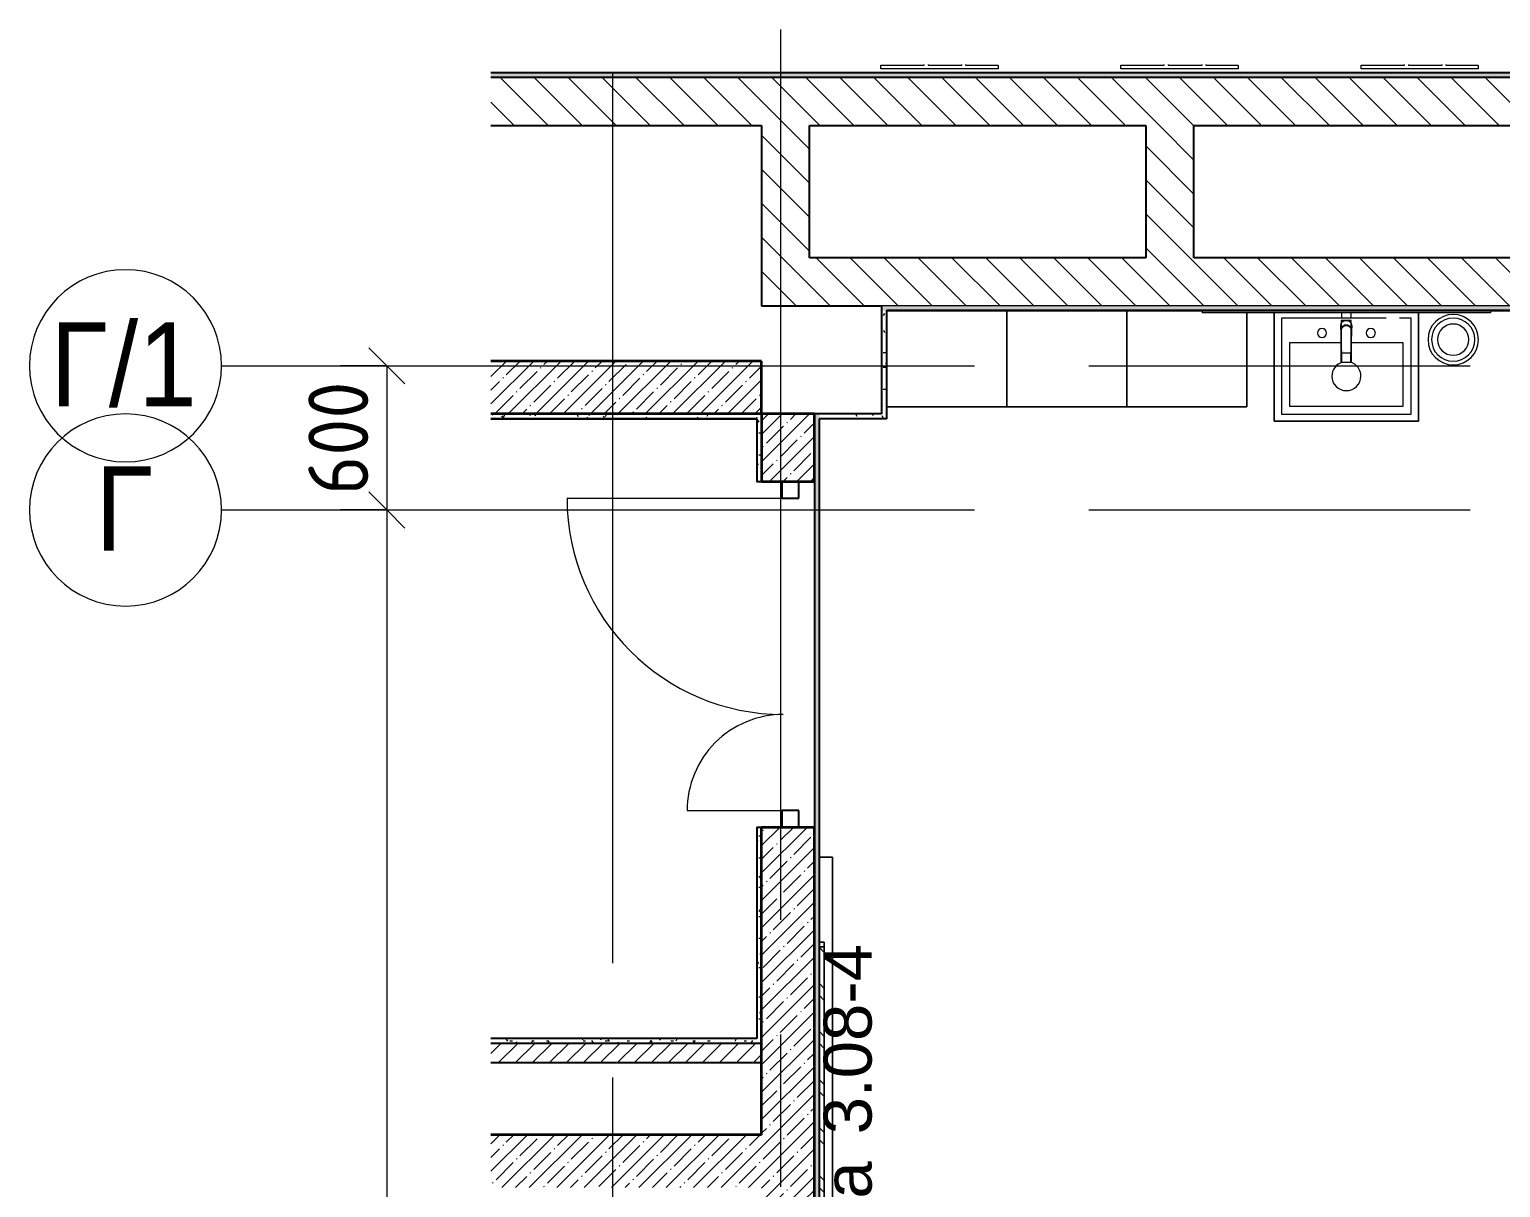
# Model space of a CAD drawing. Header units: millimetres. Extents: x 72431 to 128923, y -1987 to 12500.
# Drawn here: x 72431 to 78557, y 7680 to 12500 of the extents above; entities that cross this region are included whole.
import ezdxf

# ---------------------------------------------------------------- set-up
doc = ezdxf.new("R2010")
doc.units = ezdxf.units.MM
doc.linetypes.add('Осевая', pattern=[3175, 635, -476.25, 1587.5, -476.25])
for name, color, linetype, lineweight in [('0-1', 7, 'Continuous', 9), ('A-ANNO-DIMS', 7, 'Continuous', 9), ('A-ANNO-DIMS-100', 7, 'Continuous', 9), ('A-DOOR', 7, 'Continuous', 9), ('A-GLAZ-CWMG', 7, 'Continuous', 9), ('A-GLAZ-CWMG-1', 7, 'Continuous', 25), ('A-WALL', 7, 'Continuous', 9), ('G-ANNO-SYMB', 7, 'Continuous', 9), ('I-FURN', 7, 'Continuous', 9), ('I-WALL', 7, 'Continuous', 9), ('P-SANR-FIXT', 7, 'Continuous', 9), ('P-SANR-FIXT-1', 7, 'Continuous', 13), ('Оси', 7, 'Continuous', 9), ('Оси-1', 7, 'Continuous', 20), ('Оси-2', 7, 'Осевая', 9)]:
    doc.layers.add(name, color=color, linetype=linetype, lineweight=lineweight)
for name, color, linetype, lineweight, true_color in [('A-WALL-1', 7, 'Continuous', 35, 0x3c3c3c), ('A-WALL-3', 7, 'Continuous', 25, 0x3c3c3c), ('A-WALL-FNSH-2', 7, 'Continuous', 13, 0x3c3c3c), ('I-FURN-1', 7, 'Continuous', 9, 0xf0f0f0)]:
    doc.layers.add(name, color=color, linetype=linetype, lineweight=lineweight, true_color=true_color)
doc.styles.add('Arial', font='arial.ttf', dxfattribs={"width": 0.9, "height": 350})
doc.styles.add('Arial_1', font='arial.ttf', dxfattribs={"height": 200})
doc.styles.add('ISOCPEUR', font='isocpeur.ttf', dxfattribs={"width": 0.9, "height": 250})
doc.dimstyles.new('ISO-2_5_0_9К_БОЛЬШОЙ', dxfattribs={"dimscale": 304.8, "dimtxt": 248.995294, "dimasz": 0.492126, "dimexe": 0.393701, "dimexo": 0.984252, "dimgap": 0, "dimtad": 1, "dimdec": 0, "dimrnd": 10, "dimzin": 0, "dimdsep": 46, "dimtxsty": 'ISOCPEUR', "dimblk1": 'OBLIQUE', "dimblk2": 'OBLIQUE', "dimsah": 1, "dimcen": 0.09, "dimdle": 0.393701, "dimazin": 0, "dimtfac": 1, "dimtdec": 4, "dimtix": 1, "dimtmove": 0, "dimatfit": 3, "dimfxl": 1, "dimtvp": 1, "dimtolj": 1, "dimtzin": 0, "dimarcsym": 2})
pattern_1 = [(45, (0, 0), (-57.02463, 57.02463), []), (45, (57.025, 0), (-57.02463, 57.02463), [100.806, -20.161, 3.353, -16.808])]
pattern_2 = [(135, (0, 0), (-70.71068, -70.71068), [])]
pattern_3 = [(0, (0, 0), (121.92, 30.48), [10.058, -81.382, 10.058, -81.382, -487.68]), (0, (0, 0), (121.92, 30.48), [-182.88, 10.058, -172.822, 10.058, -81.382, -213.36]), (0, (0, 0), (121.92, 30.48), [-457.2, 10.058, -50.902, 10.058, -142.342]), (120, (45.72, 15.24), (-87.356454, 90.345817), [10.058, -81.382, 10.058, -81.382, -487.68]), (120, (45.72, 15.24), (-87.356454, 90.345817), [-182.88, 10.058, -172.822, 10.058, -81.382, -213.36]), (120, (45.72, 15.24), (-87.356454, 90.345817), [-457.2, 10.058, -50.902, 10.058, -142.342]), (240, (60.96, 76.2), (-34.563546, -120.825817), [10.058, -81.382, 10.058, -81.382, -487.68]), (240, (60.96, 76.2), (-34.563546, -120.825817), [-182.88, 10.058, -172.822, 10.058, -81.382, -213.36]), (240, (60.96, 76.2), (-34.563546, -120.825817), [-457.2, 10.058, -50.902, 10.058, -142.342])]

# ---------------------------------------------------------------- blocks, each defined once
blk = doc.blocks.new('Chair - Tablet Arm - Chair - Tablet Arm-V7-План разверток пом_3_08_ Этаж 3')
at = {"layer": 'I-FURN-1'}
for p, q in [((-416.6, -353.4), (-416.6, 134.5)), ((-416.6, 134.5), (-401.3, 134.5)), ((-401.3, 134.5), (-401.3, -45.4)), ((-401.3, -45.4), (-399.2, -45.4)), ((-401.3, -62.4), (-401.3, -203.3)), ((-399.2, -62.4), (-401.3, -62.4)), ((-401.3, -203.3), (-399.2, -203.3)), ((-401.3, -218.4), (-401.3, -353.4)), ((-399.2, -218.4), (-401.3, -218.4)), ((-401.3, -353.4), (-416.6, -353.4))]:
    blk.add_line(p, q, dxfattribs=at)
blk = doc.blocks.new('Зеркало обычное - Доска-32858920-План разверток пом_3_08_ Этаж 3')
at = {"layer": 'I-FURN'}
h = blk.add_hatch(dxfattribs=at)
h.set_pattern_fill('FP_7', color=256, style=0, pattern_type=2)
h.set_pattern_definition([(45, (50, 50), (-199.9995, 0), [141.421, -141.421]), (45, (100, 50), (-199.9995, 0), [70.711, -212.132]), (45, (50, 100), (-199.9995, 0), [70.711, -212.132])])
h.paths.add_polyline_path([(-2005, 40), (2005, 40), (2005, 60), (-2005, 60)])
at = {"layer": 'I-FURN-1'}
for p, q in [((2025, 60), (-2025, 60)), ((-2025, 60), (-2025, 40)), ((-2025, 40), (-2025, 60)), ((-2025, 60), (-2005, 60)), ((-2025, 40), (2025, 40)), ((-2005, 40), (-2025, 40)), ((2005, 60), (-2005, 60)), ((-2005, 60), (-2005, 40)), ((-2005, 40), (-2005, 60)), ((-2005, 60), (-1656.2, 60)), ((-2005, 60), (-1656.2, 60)), ((2005, 60), (-2005, 60)), ((-2005, 60), (-1656.2, 60)), ((-2005, 40), (-2005, 60)), ((-2005, 40), (-2005, 60)), ((-2005, 40), (2005, 40)), ((-1656.2, 40), (-2005, 40)), ((-1656.2, 40), (-2005, 40)), ((-2005, 40), (2005, 40)), ((-1656.2, 40), (-2005, 40)), ((-1656.2, 60), (2005, 60)), ((-1656.2, 60), (2005, 60)), ((-1656.2, 60), (2005, 60)), ((2005, 40), (-1656.2, 40)), ((2005, 40), (-1656.2, 40)), ((2005, 40), (-1656.2, 40)), ((2005, 40), (2005, 60)), ((2005, 60), (2005, 40)), ((2005, 60), (2025, 60)), ((2005, 60), (2005, 40)), ((2005, 40), (2005, 60)), ((2025, 40), (2005, 40)), ((2025, 40), (2025, 60)), ((2025, 60), (2025, 40))]:
    blk.add_line(p, q, dxfattribs=at)
blk = doc.blocks.new('сифон - Для раковины-30615598-План разверток пом_3_08_ Этаж 3')
at = {"layer": 'P-SANR-FIXT'}
for p, q in [((200, 40), (200, 20)), ((200, 20), (200, 10.4)), ((200, 10.4), (200, 0)), ((200, 0), (200, -40))]:
    blk.add_line(p, q, dxfattribs=at)
at = {"layer": 'P-SANR-FIXT-1'}
for p, q in [((191, 20), (168.5, 20)), ((168.5, -20), (191, -20))]:
    blk.add_line(p, q, dxfattribs=at)
blk = doc.blocks.new('смеситель для раковины - Default-30615600-План разверток пом_3_08_ Этаж 3')
at = {"layer": '0-1'}
for p, q in [((19.7, 151.6), (-19.8, 151.6)), ((-20.3, 110), (-20.4, 97.4)), ((19.8, 111.8), (-19.8, 111.8)), ((20.4, 97.4), (20.3, 110)), ((-22.8, 3), (-21.8, 15.6)), ((-20.7, 17.2), (-20.7, 16.7)), ((20.8, 16.7), (20.8, 17.2))]:
    blk.add_line(p, q, dxfattribs=at)
at = {"layer": '0-1', "flags": 128}
for points in [[(-19.8, 151.6), (-20, 151.6), (-20.2, 151.6), (-20.3, 151.5), (-20.4, 151.5), (-20.5, 151.4), (-20.6, 151.3), (-20.6, 151.2), (-20.7, 151.1), (-20.7, 151.1), (-20.7, 151), (-20.7, 151), (-20.8, 150.9), (-20.8, 150.6), (-20.8, 149.7), (-20.8, 148.7), (-20.8, 147.7), (-20.9, 146.7), (-20.9, 145.3), (-21.1, 93.2)], [(19.7, 151.6), (20, 151.6), (20.2, 151.6), (20.4, 151.5), (20.5, 151.4), (20.6, 151.3), (20.6, 151.3), (20.7, 151.2), (20.7, 151.1), (20.7, 151.1), (20.7, 151), (20.8, 151), (20.8, 150.9), (20.8, 150.6)], [(-21.8, 15.6), (-21.7, 19.7), (-21.6, 24.4), (-21.5, 30.8), (-21.4, 37.1), (-21.3, 49.4), (-21.2, 68.8), (-21.1, 88)], [(-18.9, 7.6), (-20, 10.3), (-20.8, 13.1), (-21.1, 18.6), (-21.1, 48.6), (-21.1, 93.2)], [(-19.8, 111.8), (-19.9, 111.8), (-20, 111.8), (-20.1, 111.8), (-20.1, 111.7), (-20.2, 111.7), (-20.3, 111.6), (-20.3, 111.5), (-20.3, 111.5), (-20.3, 111.4), (-20.3, 111.4), (-20.3, 111.4), (-20.3, 111.3), (-20.3, 111.2), (-20.3, 111), (-20.3, 110.8), (-20.3, 110.6), (-20.3, 110.3), (-20.3, 110)], [(12.1, -0.1), (14.4, 1.7), (18.1, 6.1), (20.4, 11.5), (21.2, 17.2), (21.2, 36.2), (21.1, 56), (21, 111.4)], [(19.8, 111.8), (19.9, 111.8), (20, 111.8), (20.1, 111.8), (20.2, 111.7), (20.2, 111.6), (20.3, 111.6), (20.3, 111.5), (20.3, 111.5), (20.3, 111.4), (20.3, 111.4), (20.3, 111.3), (20.3, 111.1), (20.3, 110.9), (20.3, 110.7), (20.3, 110.4), (20.3, 110)], [(21.8, 15.6), (22.1, 11.2), (22.8, 3)]]:
    blk.add_lwpolyline(points, dxfattribs=at)
at = {"layer": 'P-SANR-FIXT'}
for p, q in [((21, 151.6), (-21, 151.6)), ((-21, 151.6), (-21, -23)), ((-19.7, 144), (-19.8, 111.7)), ((19.8, 111.7), (19.7, 144)), ((21, -23), (21, 151.6)), ((-21, 19.9), (-20.8, 19.8)), ((-20.4, 22), (-20.8, 19.8)), ((19.4, 12.9), (20.4, 11.1)), ((20.8, 19.8), (20.4, 22)), ((21, 19.9), (20.8, 19.8)), ((20.9, 18.5), (20.8, 19.8)), ((20.9, 18.4), (21.1, 18.4)), ((22.5, 5), (22.9, 0.9)), ((-21, -23), (21, -23)), ((-0.6, -2.8), (0.6, -2.8))]:
    blk.add_line(p, q, dxfattribs=at)
at = {"layer": 'P-SANR-FIXT', "flags": 128}
for points in [[(-21.1, 16.9), (-21.1, 42.2), (-21, 67.6), (-20.8, 118.3), (-20.7, 143.7), (-20.7, 149.4), (-20.8, 150.2), (-20.9, 145.3), (-20.9, 138.9), (-21.1, 88.1)], [(-20.1, 88.1), (-20.1, 99.6), (-20, 111), (-20, 122.4), (-19.9, 133.8), (-19.9, 145.2)], [(19.9, 145.2), (19.9, 138.9), (19.9, 132.6), (20, 126.2), (20, 119.9), (20, 113.5), (20, 107.2), (20.1, 100.8), (20.1, 94.5), (20.1, 88.1)], [(21.1, 88.1), (20.9, 138.9), (20.9, 145.3), (20.8, 150.2), (20.7, 149.4), (20.7, 143.7), (20.8, 118.3), (21, 67.6), (21.1, 42.2), (21.1, 16.9)], [(-21.1, 18.6), (-21.1, 18.6), (-21.1, 18.6), (-21, 18.6), (-21, 18.6), (-21, 18.5), (-20.9, 18.5), (-20.9, 18.5)], [(-21.1, 18.4), (-21.1, 18), (-21.1, 17.6), (-21.1, 17.2), (-21.1, 16.8), (-21.1, 16.4)], [(-20.8, 19.8), (-20.9, 19.2), (-20.9, 18.5)], [(-15.9, 4.1), (-13.1, 1.6), (-9.8, -0.4), (-6.1, -1.8), (-2.1, -2.5), (2.1, -2.5), (6.1, -1.8), (9.8, -0.4), (11.1, 0.4)], [(11.5, 0.5), (13.1, 1.6), (15.9, 4.1)], [(21.1, 16.4), (21.1, 16.8), (21.1, 17.2), (21.1, 17.6), (21.1, 18), (21.1, 18.4)], [(22.9, 0.9), (22.7, 3.2), (22.5, 5.6), (22.3, 7.9), (22.1, 10.8), (21.8, 15.2)], [(0.6, -3.9), (0.3, -3.9), (0.1, -3.9), (-0.1, -3.9), (-0.3, -3.9), (-0.6, -3.9)]]:
    blk.add_lwpolyline(points, dxfattribs=at)
at = {"layer": 'P-SANR-FIXT'}
for centre, major_axis, ratio, start_param, end_param in [((-19.8, 109.7), (-0.5, 0.002), 0.095846, 0.017294, 1.571164), ((19.8, 109.7), (0.5, 0.002), 0.095848, 4.711795, 6.265892), ((0, 17.2), (20.8, 0), 0.98634, 3.038054, 3.141593), ((0, 17.2), (20.8, 0), 0.98634, 3.141593, 3.441377), ((0, 16.7), (20.8, 0), 0.98634, 3.141593, 3.372062), ((0, 16.7), (20.7, 0), 0.98634, 3.571127, 3.769911), ((0, 17.2), (20.8, 0), 0.98634, 3.613983, 5.358408), ((0, 16.7), (20.7, 0), 0.98634, 3.994763, 4.083653), ((0, 16.7), (20.8, 0), 0.98634, 5.376246, 5.846752), ((0, 17.2), (20.8, 0), 0.98634, 5.499139, 5.804813), ((0, 17.2), (-20.8, 0), 0.98634, 2.841808, 3.141593), ((0, 16.7), (20.8, 0), 0.98634, 6.052716, 6.283185), ((0, 17.2), (20.8, 0), 0.98634, 0, 0.103539), ((0, 16.7), (20.7, 0), 0.98634, 4.276566, 4.807479), ((0, 16.7), (20.8, 0), 0.98634, 4.9338, 5.10736)]:
    blk.add_ellipse(centre, major_axis=major_axis, ratio=ratio, start_param=start_param, end_param=end_param, dxfattribs=at)
for points, knots in [([(-19.9, 145.2), (-19.9, 146), (-19.9, 147.4), (-19.8, 149.3), (-19.8, 150.7), (-19.8, 151.5), (-19.8, 151.6), (-19.8, 151.6)], [0, 0, 0, 0, 0.1, 0.2, 0.3, 0.4, 0.4725859, 0.4725859, 0.4725859, 0.4725859]), ([(-19.8, 151.6), (-19.7, 151.6), (-19.7, 151.6), (-19.7, 151.2), (-19.7, 150), (-19.7, 148.3), (-19.7, 146.2), (-19.7, 144.8), (-19.7, 144)], [0.4728347, 0.4728347, 0.4728347, 0.4728347, 0.5, 0.6, 0.7, 0.8, 0.9, 1, 1, 1, 1]), ([(19.7, 144), (19.7, 144.8), (19.7, 146.2), (19.7, 148.3), (19.7, 150), (19.7, 151.2), (19.7, 151.6), (19.7, 151.6), (19.7, 151.6)], [0, 0, 0, 0, 0.1, 0.2, 0.3, 0.4, 0.5, 0.5274121, 0.5274121, 0.5274121, 0.5274121]), ([(19.7, 151.6), (19.8, 151.6), (19.8, 151.5), (19.8, 150.7), (19.8, 149.3), (19.9, 147.4), (19.9, 146), (19.9, 145.2)], [0.5275209, 0.5275209, 0.5275209, 0.5275209, 0.6, 0.7, 0.8, 0.9, 1, 1, 1, 1]), ([(-21.1, 88.1), (-21.1, 85.7), (-21.1, 82.2), (-21.1, 77.5), (-21.2, 73.9), (-21.2, 70.4), (-21.2, 66.8), (-21.2, 63.9), (-21.2, 61.5), (-21.2, 59.8), (-21.2, 58), (-21.2, 55.7), (-21.3, 52.8), (-21.3, 49.3), (-21.3, 46), (-21.3, 42.6), (-21.4, 39.4), (-21.4, 36.2), (-21.5, 32.2), (-21.5, 27.5), (-21.7, 20.9), (-21.8, 17.2), (-21.8, 15.2)], [0, 0, 0, 0, 0.083333, 0.125, 0.166667, 0.208333, 0.25, 0.291667, 0.3125, 0.333333, 0.354167, 0.375, 0.416667, 0.458333, 0.5, 0.541667, 0.583333, 0.625, 0.666667, 0.75, 0.833333, 1, 1, 1, 1]), ([(-20.4, 97.4), (-20.4, 91.1), (-20.5, 81.8), (-20.6, 69.7), (-20.6, 60.7), (-20.7, 54.9), (-20.7, 52.1)], [0, 0, 0, 0, 0.2222222, 0.3333333, 0.4444444, 0.5555556, 0.5555556, 0.5555556, 0.5555556]), ([(-20.5, 43.6), (-20.5, 44.1), (-20.5, 44.9), (-20.5, 45.9), (-20.4, 46.5), (-20.4, 47), (-20.4, 47.6), (-20.3, 48.2), (-20.3, 49.3), (-20.3, 50.8), (-20.3, 52.7), (-20.3, 54.8), (-20.2, 57.1), (-20.2, 60.5), (-20.1, 67), (-20, 78.4), (-19.9, 90.5), (-19.9, 97.4)], [0.3665203, 0.3665203, 0.3665203, 0.3665203, 0.3928571, 0.4107143, 0.4196429, 0.4285714, 0.4375, 0.4464286, 0.4642857, 0.5, 0.5357143, 0.5714286, 0.6071429, 0.6428571, 0.7142857, 0.8571429, 1, 1, 1, 1]), ([(-19.8, 111.8), (-19.8, 111.8), (-19.8, 111.7), (-19.8, 110.9), (-19.8, 110.1), (-19.8, 109.7)], [0.4695548, 0.4695548, 0.4695548, 0.4695548, 0.6, 0.8, 1, 1, 1, 1]), ([(19.8, 109.7), (19.8, 110.1), (19.8, 110.9), (19.8, 111.7), (19.8, 111.8), (19.8, 111.8)], [0, 0, 0, 0, 0.2, 0.4, 0.5304748, 0.5304748, 0.5304748, 0.5304748]), ([(19.9, 97.4), (19.9, 90.5), (20, 78.4), (20.1, 66.9), (20.2, 60.3), (20.3, 57), (20.3, 54.6), (20.3, 52.6), (20.3, 50.7), (20.3, 49.2), (20.4, 48.1), (20.4, 47.4), (20.4, 46.9), (20.4, 46.4), (20.4, 45.8), (20.4, 44.6), (20.4, 43), (20.4, 41.3), (20.5, 40), (20.5, 39.2), (20.6, 38.5), (20.7, 37.9), (20.7, 37.5)], [0, 0, 0, 0, 0.1428571, 0.2857143, 0.3571429, 0.3928571, 0.4285714, 0.4642857, 0.5, 0.5357143, 0.5535714, 0.5625, 0.5714286, 0.5803571, 0.5892857, 0.6071429, 0.6428571, 0.6785714, 0.6964286, 0.7053571, 0.7142857, 0.7301718, 0.7301718, 0.7301718, 0.7301718]), ([(20.1, 88.1), (20.1, 88.2), (20.2, 88.3), (20.4, 88.2), (20.5, 88), (20.6, 87.8), (20.7, 87.5), (20.7, 87.3), (20.8, 87.1), (20.9, 87), (20.9, 86.8), (20.9, 86.7)], [0, 0, 0, 0, 0.1, 0.19375, 0.25, 0.3, 0.35, 0.4, 0.45, 0.525, 0.575, 0.575, 0.575, 0.575]), ([(20.7, 52.1), (20.7, 54.9), (20.6, 60.7), (20.6, 68.9), (20.5, 76.5), (20.5, 85.7), (20.4, 92.7), (20.4, 97.4)], [0.4444444, 0.4444444, 0.4444444, 0.4444444, 0.5555556, 0.6666667, 0.75, 0.8333333, 1, 1, 1, 1]), ([(21.8, 15.2), (21.8, 16.4), (21.7, 19.4), (21.6, 24.2), (21.5, 28.2), (21.5, 30.6), (21.5, 32.4), (21.4, 34.1), (21.4, 35.8), (21.4, 37.3), (21.4, 38.7), (21.4, 39.8), (21.4, 41), (21.3, 42.6), (21.3, 44.7), (21.3, 47.5), (21.3, 50.9), (21.2, 55.1), (21.2, 60), (21.2, 65.1), (21.2, 69.9), (21.2, 74.5), (21.1, 80.6), (21.1, 85.1), (21.1, 88.1)], [0, 0, 0, 0, 0.142857, 0.285714, 0.357143, 0.392857, 0.428571, 0.464286, 0.5, 0.535714, 0.553571, 0.571429, 0.589286, 0.607143, 0.642857, 0.678571, 0.714286, 0.75, 0.785714, 0.821429, 0.857143, 0.892857, 0.928571, 1, 1, 1, 1]), ([(-21.8, 15.2), (-21.9, 13.9), (-22, 12.1), (-22.1, 10.1), (-22.2, 8.7), (-22.3, 7.5), (-22.4, 6.6), (-22.5, 5.7), (-22.6, 4.8), (-22.7, 3.8), (-22.8, 2.5), (-22.9, 1.5), (-22.9, 0.9)], [0, 0, 0, 0, 0.166667, 0.25, 0.333333, 0.416667, 0.5, 0.583333, 0.666667, 0.75, 0.833333, 1, 1, 1, 1]), ([(22.9, 0.3), (22.9, -2.5), (22.3, -6.4), (20, -11.4), (17.7, -14.7), (14.9, -17.6), (11.6, -20), (7.9, -21.7), (4.5, -22.6), (1.5, -23), (-1.9, -23), (-6, -22.4), (-10, -20.8), (-12.8, -19.1), (-14.8, -17.5), (-16.7, -15.8), (-18.8, -13.3), (-21.9, -8.1), (-22.9, -3.2), (-22.9, 0.3)], [0, 0, 0, 0, 0.111111, 0.166667, 0.222222, 0.277778, 0.333333, 0.388889, 0.444444, 0.479167, 0.513889, 0.583333, 0.652778, 0.6875, 0.722222, 0.756944, 0.791667, 0.861111, 1, 1, 1, 1]), ([(-20.7, 51.7), (-20.7, 51.1), (-20.8, 49.7), (-20.8, 47.4), (-20.8, 45.2), (-20.8, 43.5), (-20.9, 41.8), (-20.9, 39.8), (-20.9, 37.7), (-20.9, 36.2), (-20.9, 35.4), (-21, 34.1), (-21, 32.6), (-21, 31), (-21, 29.7), (-21, 28.6), (-21, 27.7), (-21, 26.8), (-21.1, 25.6), (-21.1, 22.9), (-21.1, 20.4), (-21.1, 18.4)], [0.5615317, 0.5615317, 0.5615317, 0.5615317, 0.5833333, 0.6180556, 0.6527778, 0.6701389, 0.6875, 0.7222222, 0.7569444, 0.7743056, 0.7829861, 0.7916667, 0.8263889, 0.84375, 0.8611111, 0.8784722, 0.8871528, 0.8958333, 0.9131944, 0.9305556, 1, 1, 1, 1]), ([(-21, 19.9), (-21, 19.7), (-21, 19.5), (-21.1, 19.2), (-21.1, 18.9), (-21.1, 18.7), (-21.1, 18.6)], [0, 0, 0, 0, 0.333333, 0.5, 0.666667, 1, 1, 1, 1]), ([(-0.6, -3.9), (-1.6, -3.9), (-3.8, -3.7), (-7, -2.8), (-10, -1.5), (-12.8, 0.2), (-15.2, 2.3), (-17.3, 4.8), (-18.7, 7.1), (-19.6, 9), (-20.1, 10.6), (-20.6, 12.1), (-21, 14.3), (-21.1, 15.9), (-21.1, 16.9)], [0, 0, 0, 0, 0.1, 0.2, 0.3, 0.4, 0.5, 0.6, 0.7, 0.75, 0.8, 0.85, 0.9, 1, 1, 1, 1]), ([(-21.1, 16.4), (-21.1, 14.3), (-20.4, 11.1), (-18.7, 7.6), (-17.5, 5.8), (-16.4, 4.5), (-15.2, 3.2), (-13.9, 2.1), (-12.5, 1), (-10.9, 0.1), (-9.2, -0.7), (-6.9, -1.7), (-3.8, -2.5), (0, -2.8), (3.8, -2.5), (6.9, -1.7), (9, -0.9), (10.1, -0.3), (10.9, 0.1), (11.7, 0.5), (12.7, 1.2), (13.9, 2), (15, 3), (15.8, 3.8), (16.4, 4.5), (17, 5.2), (17.7, 6.2), (18.6, 7.6), (19.3, 9), (19.7, 9.9), (19.9, 10.5), (20, 10.9), (20.2, 11.2), (20.3, 11.7), (20.6, 12.6), (20.8, 13.8), (21, 15.1), (21.1, 16), (21.1, 16.4)], [0, 0, 0, 0, 0.111111, 0.166667, 0.194444, 0.222222, 0.25, 0.277778, 0.305556, 0.333333, 0.361111, 0.388889, 0.444444, 0.5, 0.555556, 0.611111, 0.638889, 0.652778, 0.666667, 0.680556, 0.694444, 0.722222, 0.75, 0.763889, 0.777778, 0.791667, 0.805556, 0.833333, 0.861111, 0.875, 0.881944, 0.888889, 0.895833, 0.902778, 0.916667, 0.944444, 0.972222, 1, 1, 1, 1]), ([(-21, 19.9), (-21, 20.5), (-20.9, 21.9), (-20.9, 23.9), (-20.9, 25.6), (-20.9, 26.9), (-20.9, 27.6), (-20.9, 28.1), (-20.9, 28.7), (-20.9, 29.4), (-21, 30.9), (-21, 33.1), (-21, 35.5), (-20.9, 37.4), (-20.9, 38.5), (-20.8, 39.3), (-20.7, 40.1), (-20.7, 40.7), (-20.6, 41.2), (-20.6, 41.3)], [0, 0, 0, 0, 0.0357143, 0.0714286, 0.1071429, 0.125, 0.1339286, 0.1428571, 0.1517857, 0.1607143, 0.1785714, 0.2142857, 0.25, 0.2678571, 0.2857143, 0.2946429, 0.3035714, 0.3214286, 0.3257253, 0.3257253, 0.3257253, 0.3257253]), ([(-20.8, 14.6), (-20.7, 14.1), (-20.6, 12.9), (-20.2, 11.6), (-20, 10.9)], [0, 0, 0, 0, 0.4, 1, 1, 1, 1]), ([(-20, 10.9), (-19.6, 9.8), (-18.5, 7.4), (-17, 5.2), (-15.9, 4.1)], [0, 0, 0, 0, 0.444444, 1, 1, 1, 1]), ([(21.1, 16.9), (21.1, 15.9), (21, 13.7), (20.2, 10.6), (19, 7.6), (16.7, 3.9), (12.9, 0), (7.1, -3.1), (2.7, -3.9), (0.6, -3.9)], [0, 0, 0, 0, 0.1, 0.2, 0.3, 0.4, 0.6, 0.8, 1, 1, 1, 1]), ([(15.9, 4.1), (16.7, 5), (18.4, 7.2), (19.5, 9.5), (20, 10.9)], [0, 0, 0, 0, 0.444444, 1, 1, 1, 1]), ([(20, 10.9), (20.2, 11.4), (20.5, 12.7), (20.7, 13.9), (20.8, 14.6)], [0, 0, 0, 0, 0.444444, 1, 1, 1, 1]), ([(21.1, 18.4), (21.1, 19.2), (21.1, 20.8), (21.1, 23.1), (21.1, 25), (21.1, 26.5), (21, 27.6), (21, 28.6), (21, 30), (21, 31.7), (21, 33.4), (21, 34.6), (20.9, 35.2), (20.9, 35.7), (20.9, 36.3), (20.9, 36.9), (20.9, 38.1), (20.9, 39.8), (20.9, 41.4), (20.8, 42.8), (20.8, 44.1), (20.8, 45.8), (20.8, 48.5), (20.8, 50.4), (20.7, 51.7)], [0, 0, 0, 0, 0.0277778, 0.0555556, 0.0833333, 0.0972222, 0.1111111, 0.125, 0.1388889, 0.1666667, 0.1944444, 0.2083333, 0.2152778, 0.2222222, 0.2291667, 0.2361111, 0.25, 0.2777778, 0.3055556, 0.3194444, 0.3333333, 0.3611111, 0.3888889, 0.4384552, 0.4384552, 0.4384552, 0.4384552]), ([(20.9, 33.9), (20.9, 33.6), (20.9, 32.5), (20.9, 30.9), (20.9, 29.2), (20.9, 28.3), (20.9, 27.5), (20.9, 26.8), (20.9, 25.6), (20.9, 23.9), (21, 21.9), (21, 20.5), (21, 19.9)], [0.7766981, 0.7766981, 0.7766981, 0.7766981, 0.7857143, 0.8214286, 0.8392857, 0.8571429, 0.8660714, 0.875, 0.8928571, 0.9285714, 0.9642857, 1, 1, 1, 1]), ([(-0.6, -3.9), (-0.6, -3.9), (-0.6, -3.7), (-0.6, -3.5), (-0.6, -3.1), (-0.6, -2.9), (-0.6, -2.8)], [0, 0, 0, 0, 0.363636, 0.545455, 0.727273, 1, 1, 1, 1]), ([(0.6, -3.9), (0.6, -3.9), (0.6, -3.7), (0.6, -3.5), (0.6, -3.1), (0.6, -2.9), (0.6, -2.8)], [0, 0, 0, 0, 0.363636, 0.545455, 0.727273, 1, 1, 1, 1])]:
    blk.add_open_spline(points, degree=3, knots=knots, dxfattribs=at)
for points in [[(-20.1, 88.1), (-20.4, 88.2), (-20.6, 88.2), (-20.8, 88.2)], [(-20, 85.7), (-20.1, 86.5), (-20.1, 87.3), (-20.1, 88.1)], [(-19.8, 111.8), (-19.8, 111.8), (-19.8, 111.8), (-19.8, 111.8)], [(19.8, 111.8), (19.8, 111.8), (19.8, 111.8), (19.8, 111.8)], [(20.1, 88.1), (20.1, 87.3), (20.1, 86.5), (20, 85.7)], [(-22.9, 0.9), (-22.9, 2.2), (-22.8, 3.6), (-22.6, 4.9)], [(-21.8, 15.2), (-21.8, 16.4), (-21.7, 17.6), (-21.4, 18.8)], [(-21.2, 19.5), (-21, 20.5), (-20.6, 21.4), (-20.2, 22.3)], [(-20.9, 18.4), (-21, 18.4), (-21.1, 18.4), (-21.1, 18.5)], [(-20.4, 22.5), (-20.7, 21.7), (-20.9, 20.8), (-21, 19.9)], [(-20.9, 18.3), (-20.9, 17.7), (-20.9, 16.5), (-20.8, 15.2), (-20.8, 14.6)], [(20.7, 19.9), (20.7, 17.5), (19.9, 12.6), (16.3, 6), (10.7, 1.1), (3.8, -1.6), (-3.7, -1.6), (-10.7, 1.1), (-16.3, 6), (-19.9, 12.6), (-20.7, 17.5), (-20.7, 19.9)], [(-20.4, 11.1), (-20.1, 11.7), (-19.8, 12.3), (-19.4, 12.9)], [(20.2, 22.3), (21.2, 20.1), (21.8, 17.6), (21.8, 15.2)], [(21, 19.9), (20.9, 20.8), (20.7, 21.7), (20.4, 22.5)], [(20.8, 14.6), (20.8, 15.2), (20.9, 16.5), (20.9, 17.8), (20.9, 18.4)], [(21.1, 18.5), (21.1, 18.5), (21, 18.5), (20.9, 18.5)], [(21.1, 18.5), (21.1, 18.6), (21.1, 18.7), (21.1, 18.9), (21.1, 19.2), (21.1, 19.4), (21, 19.6), (21, 19.8), (21, 19.9)], [(-3, -2.5), (-2.2, -2.7), (-1.4, -2.7), (-0.6, -2.8)]]:
    blk.add_open_spline(points, degree=3, dxfattribs=at)
blk = doc.blocks.new('мусорная корзина - Round_ Metal-30590745-План разверток пом_3_08_ Этаж 3')
at = {"layer": 'P-SANR-FIXT'}
for radius, start, end in [(105, 0, 180), (90, 360, 180), (65, 0, 180), (105, 180, 360), (90, 180, 360), (65, 180, 360)]:
    blk.add_arc((0, 0), radius, start, end, dxfattribs=at)
blk = doc.blocks.new('Мойка кухонная - Раковина Roca Victoria-N Unik 600х460 мм-30768662-План разверток пом_3_08_ Этаж 3')
at = {"layer": 'P-SANR-FIXT'}
for p, q in [((166, 0), (-270, 0)), ((-270, 0), (-270, -400)), ((270, 0), (221, 0)), ((270, -400), (270, 0)), ((-20.5, -102.3), (-236.6, -102.3)), ((-236.6, -102.3), (-236.6, -366.4)), ((236.1, -102.3), (19.4, -102.3)), ((236.1, -366.4), (236.1, -102.3)), ((-236.6, -366.4), (236.1, -366.4)), ((-270, -400), (270, -400))]:
    blk.add_line(p, q, dxfattribs=at)
for centre, radius, start, end in [((-101.6, -61.9), 19, 90, 180), ((-101.6, -61.9), 19, 360, 90), ((101.6, -61.9), 19.1, 360, 180), ((-101.6, -61.9), 19, 180, 270), ((-101.6, -61.9), 19.1, 270, 360), ((101.6, -61.9), 19.1, 180, 360), ((0, -241.3), 60.5, 106.45066, 180), ((0, -241.3), 60.5, 360, 72.9655), ((0, -241.3), 60.5, 180, 360)]:
    blk.add_arc(centre, radius, start, end, dxfattribs=at)
blk = doc.blocks.new('1_113 тумба - 1_113 тумба-31126920-План разверток пом_3_08_ Этаж 3')
at = {"layer": 'I-FURN-1'}
for p, q in [((-392.1, 1500), (0, 1500)), ((0, 1500), (-392.1, 1500)), ((-392.1, 1500), (0, 1500)), ((0, 1500), (0, 0)), ((0, 1000), (0, 1500)), ((0, 1500), (0, 1000)), ((-400, 0), (-400, 1314)), ((-400, 1314), (-400, 1000)), ((-400, 1000), (-400, 1314)), ((0, 1000), (-400, 1000)), ((-400, 1000), (-400, 500)), ((-400, 500), (-400, 1000)), ((-400, 1000), (0, 1000)), ((-400, 1000), (0, 1000)), ((0, 1000), (-400, 1000)), ((0, 500), (0, 1000)), ((0, 1000), (0, 500)), ((-400, 500), (0, 500)), ((0, 500), (-400, 500)), ((0, 500), (-400, 500)), ((-400, 500), (-400, 0)), ((-400, 0), (-400, 500)), ((-400, 500), (0, 500)), ((0, 0), (0, 500)), ((0, 500), (0, 0)), ((0, 0), (-400, 0)), ((-400, 0), (0, 0)), ((0, 0), (-400, 0))]:
    blk.add_line(p, q, dxfattribs=at)
blk = doc.blocks.new('Прямоугольный импост - 50 x 70 мм-32306832-План разверток пом_3_08_ Этаж 3')
at = {"layer": 'A-GLAZ-CWMG-1'}
for p, q in [((-70, 35), (0, 35)), ((-70, -35), (-70, 35)), ((0, 35), (0, -35)), ((0, -35), (-70, -35))]:
    blk.add_line(p, q, dxfattribs=at)
blk = doc.blocks.new('Дверь_Витражная_остекление_ - ДВН_ДАО_Главный вход_1200 в свету Д-22 _п_-32306833-План разверток пом_3_08_ Этаж 3')
at = {"layer": 'A-DOOR'}
for p, q in [((-650, -930), (-650, -35)), ((650, -430), (650, -35))]:
    blk.add_line(p, q, dxfattribs=at)
for centre, radius, start, end in [((-650, -30), 900, 270, 0), ((650, -30), 400, 180, 270)]:
    blk.add_arc(centre, radius, start, end, dxfattribs=at)
blk = doc.blocks.new('Прямоугольный импост - 50 x 70 мм-32306835-План разверток пом_3_08_ Этаж 3')
at = {"layer": 'A-GLAZ-CWMG-1'}
for p, q in [((0, 35), (-70, 35)), ((-70, 35), (-70, -35)), ((0, -35), (0, 35)), ((-70, -35), (0, -35))]:
    blk.add_line(p, q, dxfattribs=at)
blk = doc.blocks.new('Ось сетки - D8-29747960-План разверток пом_3_08_ Этаж 3')
at = {"layer": 'Оси-1'}
for start, end in [(360, 180), (180, 360)]:
    blk.add_arc((0, 0), 4, start, end, dxfattribs=at)
blk = doc.blocks.new('DIMBLOCK1-План разверток пом_3_08_ Этаж 3')
at = {"layer": 'A-ANNO-DIMS-100', "lineweight": 20}
for p, q in [((73919.3, 11100), (73844.3, 11175)), ((73919.3, 11100), (73994.3, 11025)), ((73919.3, 10500), (73844.3, 10575)), ((73919.3, 10500), (73994.3, 10425))]:
    blk.add_line(p, q, dxfattribs=at)
at = {"layer": 'A-ANNO-DIMS-100'}
for p, q in [((73725.3, 11100), (74039.3, 11100)), ((73919.3, 11100), (73725.3, 11100)), ((73919.3, 11100), (73919.3, 10500)), ((73725.3, 10500), (74039.3, 10500)), ((73919.3, 10500), (73725.3, 10500))]:
    blk.add_line(p, q, dxfattribs=at)
at = {"layer": 'A-ANNO-DIMS-100', "color": 0, "insert": (73592.6, 10563), "char_height": 250, "width": 568.858, "attachment_point": 1, "rotation": 90, "line_spacing_factor": 1.149209, "style": 'ISOCPEUR'}
blk.add_mtext('600', dxfattribs=at)
blk = doc.blocks.new('_Oblique')
at = {"color": 0, "linetype": 'ByBlock', "lineweight": -2}
blk.add_line((-0.5, -0.5), (0.5, 0.5), dxfattribs=at)
blk = doc.blocks.new('DIMBLOCK2-План разверток пом_3_08_ Этаж 3')
at = {"layer": 'A-ANNO-DIMS-100', "lineweight": 20}
for p, q in [((73919.3, 10500), (73844.3, 10575)), ((73919.3, 10500), (73994.3, 10425)), ((73919.3, 3600), (73844.3, 3675)), ((73919.3, 3600), (73994.3, 3525))]:
    blk.add_line(p, q, dxfattribs=at)
at = {"layer": 'A-ANNO-DIMS-100'}
for p, q in [((73725.3, 10500), (74039.3, 10500)), ((73919.3, 10500), (73725.3, 10500)), ((73919.3, 10500), (73919.3, 3480)), ((73725.3, 3600), (74039.3, 3600)), ((73919.3, 3600), (73725.3, 3600))]:
    blk.add_line(p, q, dxfattribs=at)
at = {"layer": 'A-ANNO-DIMS-100', "color": 0, "insert": (73592.6, 6734), "char_height": 250, "width": 758.478, "attachment_point": 1, "rotation": 90, "line_spacing_factor": 1.149209, "style": 'ISOCPEUR'}
blk.add_mtext('6900', dxfattribs=at)

msp = doc.modelspace()

# ---------------------------------------------------------------- hatches: boundary and pattern name
at = {"layer": 'I-WALL'}
h = msp.add_hatch(dxfattribs=at)
h.set_pattern_fill('FP_6', color=256, style=0, pattern_type=2)
h.set_pattern_definition(pattern_3)
h.paths.add_polyline_path([(79900, 12300), (79900, 12320), (74353, 12320), (74353, 12300), (79667.5, 12300)])
h = msp.add_hatch(dxfattribs=at)
h.set_pattern_fill('FP_4', color=256, style=0, pattern_type=2)
h.set_pattern_definition(pattern_2)
h.paths.add_polyline_path([(79700, 12100), (79700, 12300), (74353, 12300), (74353, 12100), (79667.5, 12100)])
h = msp.add_hatch(dxfattribs=at)
h.set_pattern_fill('FP_4', color=256, style=0, pattern_type=2)
h.set_pattern_definition(pattern_2)
h.paths.add_polyline_path([(75680, 11550), (75680, 12100), (75480, 12100), (75480, 11550)])
h = msp.add_hatch(dxfattribs=at)
h.set_pattern_fill('FP_4', color=256, style=0, pattern_type=2)
h.set_pattern_definition(pattern_2)
h.paths.add_polyline_path([(77280.5, 11550), (77280.5, 12100), (77080.5, 12100), (77080.5, 11550)])
h = msp.add_hatch(dxfattribs=at)
h.set_pattern_fill('FP_4', color=256, style=0, pattern_type=2)
h.set_pattern_definition(pattern_2)
h.paths.add_polyline_path([(80350, 11350), (80350, 11550), (75480, 11550), (75480, 11350), (80331.8, 11350)])
h = msp.add_hatch(dxfattribs=at)
h.set_pattern_fill('FP_6', color=256, style=0, pattern_type=2)
h.set_pattern_definition(pattern_3)
h.paths.add_polyline_path([(80329, 11330), (80330, 11330), (80330, 11350), (75980, 11350), (75980, 11330), (79999.6, 11330)])
h = msp.add_hatch(dxfattribs=at)
h.set_pattern_fill('FP_6', color=256, style=0, pattern_type=2)
h.set_pattern_definition(pattern_3)
h.paths.add_polyline_path([(75980, 10880), (76000, 10880), (76000, 11330), (75980, 11330), (75980, 10900)])
h = msp.add_hatch(dxfattribs=at)
h.set_pattern_fill('FP_2', color=256, style=0, pattern_type=2)
h.set_pattern_definition(pattern_1)
h.paths.add_polyline_path([(75460, 10900), (75480, 10900), (75480, 11120), (74353, 11120), (74353, 10900)])
h = msp.add_hatch(dxfattribs=at)
h.set_pattern_fill('FP_6', color=256, style=0, pattern_type=2)
h.set_pattern_definition(pattern_3)
h.paths.add_polyline_path([(75459, 10880), (75460, 10880), (75460, 10900), (74353, 10900), (74353, 10880)])
h = msp.add_hatch(dxfattribs=at)
h.set_pattern_fill('FP_6', color=256, style=0, pattern_type=2)
h.set_pattern_definition(pattern_3)
h.paths.add_polyline_path([(75480, 8300), (75480, 9179), (75460, 9179), (75460, 8300)])
h.paths.add_polyline_path([(75480, 10619), (75480, 10900), (75460, 10900), (75460, 10619)])
h = msp.add_hatch(dxfattribs=at)
h.set_pattern_fill('FP_2', color=256, style=0, pattern_type=2)
h.set_pattern_definition(pattern_1)
h.paths.add_polyline_path([(75700, 7900), (75700, 9179), (75480, 9179), (75480, 7900)])
h.paths.add_polyline_path([(75700, 10619), (75700, 10900), (75480, 10900), (75480, 10619), (75681.6, 10619)])
h = msp.add_hatch(dxfattribs=at)
h.set_pattern_fill('FP_6', color=256, style=0, pattern_type=2)
h.set_pattern_definition(pattern_3)
h.paths.add_polyline_path([(75720, 4050), (75720, 10900), (75700, 10900), (75700, 4050)])
h = msp.add_hatch(dxfattribs=at)
h.set_pattern_fill('FP_6', color=256, style=0, pattern_type=2)
h.set_pattern_definition(pattern_3)
h.paths.add_polyline_path([(75980, 10880), (75980, 10900), (75720, 10900), (75720, 10880)])
h = msp.add_hatch(dxfattribs=at)
h.set_pattern_fill('FP_6', color=256, style=0, pattern_type=2)
h.set_pattern_definition(pattern_3)
h.paths.add_polyline_path([(75480, 8280), (75480, 8300), (74353, 8300), (74353, 8280)])
h = msp.add_hatch(dxfattribs=at)
h.set_pattern_fill('FP_5', color=256, style=0, pattern_type=2)
h.set_pattern_definition([(45, (0, 0), (-35.35534, 35.35534), [])])
h.paths.add_polyline_path([(75480, 8200), (75480, 8280), (74353, 8280), (74353, 8200)])
h = msp.add_hatch(dxfattribs=at)
h.set_pattern_fill('FP_2', color=256, style=0, pattern_type=2)
h.set_pattern_definition(pattern_1)
h.paths.add_polyline_path([(75480, 7680), (75480, 7900), (74353, 7900), (74353, 7680)])
h = msp.add_hatch(dxfattribs=at)
h.set_pattern_fill('FP_2', color=256, style=0, pattern_type=2)
h.set_pattern_definition(pattern_1)
h.paths.add_polyline_path([(75681.6, 3242.7), (75700, 3242.7), (75700, 7900), (75480, 7900), (75480, 3242.7)])

# ---------------------------------------------------------------- linework, layer by layer
at = {"layer": 'A-WALL'}
msp.add_line((80350, 11350), (75980, 11350), dxfattribs=at)
at = {"layer": 'A-WALL-1'}
for p, q in [((75480, 11120), (74353, 11120)), ((75480, 10900), (75480, 11120)), ((75700, 10900), (74353, 10900)), ((75480, 10900), (75480, 10619)), ((75700, 10619), (75700, 10900)), ((75480, 10619), (75700, 10619)), ((75700, 9179), (75480, 9179)), ((75480, 7900), (75480, 9179)), ((75700, 7900), (75700, 9179)), ((75480, 7900), (74353, 7900)), ((75700, 3242.7), (75700, 7900))]:
    msp.add_line(p, q, dxfattribs=at)
at = {"layer": 'A-WALL-3'}
for p, q in [((79920, 12320), (74353, 12320)), ((79900, 12300), (74353, 12300)), ((74353, 12100), (75480, 12100)), ((75480, 12100), (75480, 11350)), ((75680, 11550), (75680, 12100)), ((75680, 12100), (77080.5, 12100)), ((77080.5, 12100), (77080.5, 11550)), ((77280.5, 12100), (79700, 12100)), ((77280.5, 11550), (77280.5, 12100)), ((77080.5, 11550), (75680, 11550)), ((79700, 11550), (77280.5, 11550)), ((75480, 11350), (75980, 11350)), ((75980, 11350), (75980, 10900)), ((80330, 11330), (76000, 11330)), ((76000, 11330), (76000, 10880)), ((74353, 10880), (75460, 10880)), ((75460, 10880), (75460, 10619)), ((75980, 10900), (75700, 10900)), ((76000, 10880), (75720, 10880)), ((75720, 10880), (75720, 4070)), ((75460, 10619), (75480, 10619)), ((75700, 10619), (75700, 4050)), ((75480, 9179), (75460, 9179)), ((75460, 9179), (75460, 8300)), ((75460, 8300), (74353, 8300)), ((75480, 8280), (74353, 8280)), ((74353, 8200), (75480, 8200))]:
    msp.add_line(p, q, dxfattribs=at)
at = {"layer": 'A-WALL-FNSH-2'}
for p, q in [((79921, 12321), (74353, 12321)), ((76001, 11329), (77315, 11329)), ((76001, 10879), (76001, 11329)), ((77315, 11329), (77315, 11330)), ((78515, 11330), (78515, 11329)), ((78515, 11329), (80329, 11329)), ((75459, 10880.5), (74353, 10880.5)), ((74353, 10879.5), (75459, 10879.5)), ((75459, 10880), (75459, 10880.5)), ((75459, 10879.5), (75459, 10619)), ((76001, 10879), (75720, 10879)), ((75721, 10619), (75721, 10879)), ((76000, 10880), (76000, 10880)), ((75459, 10619), (75460, 10619)), ((75720, 10619), (75721, 10619)), ((75460, 9179), (75459, 9179)), ((75459, 9179), (75459, 8301)), ((75721, 9179), (75720, 9179)), ((75721, 4071), (75721, 9179)), ((75459, 8301), (74353, 8301))]:
    msp.add_line(p, q, dxfattribs=at)
at = {"layer": 'I-FURN-1'}
for p, q in [((77615, 11330), (77875, 11330)), ((77615, 11321), (77615, 10870)), ((77615, 10870), (77615, 11321)), ((77955, 11330), (78215, 11330)), ((78215, 10870), (78215, 11321)), ((78215, 11321), (78215, 10870)), ((77615, 10870), (78215, 10870)), ((78215, 10870), (77615, 10870)), ((75775, 9055), (75720, 9055)), ((75720, 9055), (75775, 9055)), ((75775, 5020), (75775, 9055)), ((75775, 9055), (75775, 5020))]:
    msp.add_line(p, q, dxfattribs=at)
at = {"layer": 'I-WALL'}
for p, q in [((77315, 11329), (78515, 11329)), ((77315, 11329), (77315, 11321)), ((78515, 11321), (77315, 11321)), ((78515, 11329), (78515, 11321))]:
    msp.add_line(p, q, dxfattribs=at)
at = {"layer": 'Оси'}
for p, q in [((75560, 10000), (75560, 12500)), ((74860, 9820), (74860, 12320)), ((73231.4, 11100), (75731.4, 11100)), ((73231.4, 10500), (75731.4, 10500))]:
    msp.add_line(p, q, dxfattribs=at)
at = {"layer": 'Оси-2'}
for p, q in [((75731.4, 11100), (82480, 11100)), ((75731.4, 10500), (82480, 10500)), ((75560, 4507.5), (75560, 10000)), ((74860, 4327.5), (74860, 9820))]:
    msp.add_line(p, q, dxfattribs=at)

# ---------------------------------------------------------------- block references
at = {"layer": 'A-DOOR', "rotation": 269.9999999999994}
msp.add_blockref('Дверь_Витражная_остекление_ - ДВН_ДАО_Главный вход_1200 в свету Д-22 _п_-32306833-План разверток пом_3_08_ Этаж 3', (75600, 9899), dxfattribs=at)
at = {"layer": 'A-GLAZ-CWMG', "rotation": 89.99999999999942}
msp.add_blockref('Прямоугольный импост - 50 x 70 мм-32306835-План разверток пом_3_08_ Этаж 3', (75600, 10619), dxfattribs=at)
at = {"layer": 'A-GLAZ-CWMG', "extrusion": (0, 0, -1), "rotation": 270.0000000000006}
msp.add_blockref('Прямоугольный импост - 50 x 70 мм-32306832-План разверток пом_3_08_ Этаж 3', (-75600, 9179), dxfattribs=at)
at = {"layer": 'I-FURN-1'}
for name, p, rotation in [('Chair - Tablet Arm - Chair - Tablet Arm-V7-План разверток пом_3_08_ Этаж 3', (76111.1, 12752.7), 89.99999999999979), ('Chair - Tablet Arm - Chair - Tablet Arm-V7-План разверток пом_3_08_ Этаж 3', (77111.1, 12752.7), 89.99999999999979), ('Chair - Tablet Arm - Chair - Tablet Arm-V7-План разверток пом_3_08_ Этаж 3', (78111.1, 12752.7), 89.99999999999979), ('1_113 тумба - 1_113 тумба-31126920-План разверток пом_3_08_ Этаж 3', (76001, 10928.9), 270.0000000000002), ('Зеркало обычное - Доска-32858920-План разверток пом_3_08_ Этаж 3', (75781.1, 6676.2), 90.00000000000017)]:
    msp.add_blockref(name, p, dxfattribs=dict(at, rotation=rotation))
at = {"layer": 'P-SANR-FIXT'}
for name, p in [('Мойка кухонная - Раковина Roca Victoria-N Unik 600х460 мм-30768662-План разверток пом_3_08_ Этаж 3', (77915, 11298.5)), ('мусорная корзина - Round_ Metal-30590745-План разверток пом_3_08_ Этаж 3', (78360, 11209))]:
    msp.add_blockref(name, p, dxfattribs=at)
for name, p, rotation in [('сифон - Для раковины-30615598-План разверток пом_3_08_ Этаж 3', (77915, 11130), 89.99999999999964), ('смеситель для раковины - Default-30615600-План разверток пом_3_08_ Этаж 3', (77914.4, 11266.3), 180)]:
    msp.add_blockref(name, p, dxfattribs=dict(at, rotation=rotation))
at = {"layer": 'Оси-1', "xscale": 99.99999999999993, "yscale": 99.99999999999993, "zscale": 99.99999999999993, "rotation": 269.9999999999994}
for p in [(72831.4, 11100), (72831.4, 10500)]:
    msp.add_blockref('Ось сетки - D8-29747960-План разверток пом_3_08_ Этаж 3', p, dxfattribs=at)

# ---------------------------------------------------------------- texts
at = {"layer": 'G-ANNO-SYMB', "char_height": 200, "attachment_point": 1, "rotation": 90, "style": 'Arial_1'}
for s, insert, width in [(' 3.08-4', (75738.3, 7824), 1074.261), ('Развертка', (75738.3, 6454.7), 1659.493)]:
    msp.add_mtext(s, dxfattribs=dict(at, insert=insert, width=width))
at = {"layer": 'Оси', "char_height": 350, "attachment_point": 1, "style": 'Arial'}
for s, insert, width in [('\\fArial|b0|i0|c204|p34|;\\W.9;Г', (72517.9, 11281), 295.823), ('/1', (72762, 11281), 454.557), ('\\fArial|b0|i0|c204|p34|;\\W.9;Г', (72705.6, 10681), 295.823)]:
    msp.add_mtext(s, dxfattribs=dict(at, insert=insert, width=width))

# ---------------------------------------------------------------- dimensions: what is measured, and where the dimension line sits
at = {"layer": 'A-ANNO-DIMS'}
for base, p1, p2, override, picture, middle in [((73919.3, 10500), (74025.3, 11100), (74025.3, 10500), {"dimpost": '<>', "dimfxl": 600}, 'DIMBLOCK1-План разверток пом_3_08_ Этаж 3', (73794.3, 10800)), ((73919.3, 3600), (74025.3, 10500), (74025.3, 3600), {"dimpost": '<>', "dimfxl": 6900}, 'DIMBLOCK2-План разверток пом_3_08_ Этаж 3', (73794.3, 7050))]:
    dim = msp.add_linear_dim(base=base, p1=p1, p2=p2, angle=90, dimstyle='ISO-2_5_0_9К_БОЛЬШОЙ', override=override, dxfattribs=at)
    dim.commit()
    dim.dimension.update_dxf_attribs({"geometry": picture, "text_midpoint": middle})

doc.saveas('drawing.dxf')
